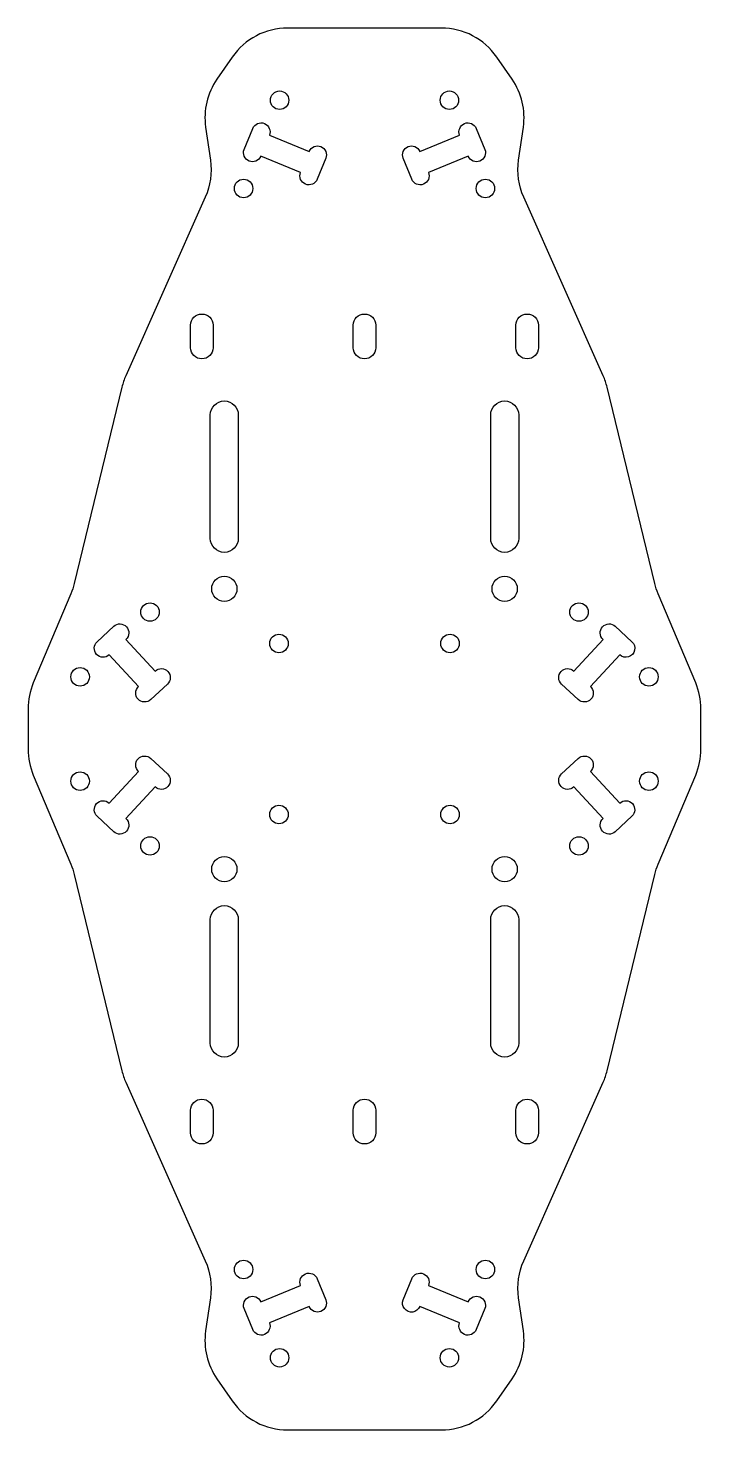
# Model space of a CAD drawing. Header units: millimetres. Extents: x -60 to 60, y -125 to 125.
import ezdxf

# ---------------------------------------------------------------- set-up
doc = ezdxf.new("R2010")
doc.units = ezdxf.units.MM
doc.layers.add('DECOUPE', color=7, linetype='Continuous')

msp = doc.modelspace()

# ---------------------------------------------------------------- linework, layer by layer
at = {"layer": 'DECOUPE'}
for points in [[(-26.32, -115.87), (-23.58, -119.83, 0.246109), (-13.71, -125), (13.71, -125, 0.246109), (23.58, -119.83), (26.32, -115.87, 0.189066), (28.33, -107.34), (27.49, -101.42, -0.140953), (28.4, -94.85), (42.56, -62.99, 0.044934), (43.26, -60.95), (51.77, -25.93, -0.04), (52.37, -24.11), (59.06, -8.23, 0.099962), (60, -3.58), (60, 3.58, 0.099962), (59.06, 8.23), (52.37, 24.11, -0.04), (51.77, 25.93), (43.26, 60.95, 0.044934), (42.56, 62.99), (28.4, 94.85, -0.140953), (27.49, 101.42), (28.33, 107.34, 0.189066), (26.32, 115.87), (23.58, 119.83, 0.246109), (13.71, 125), (-13.71, 125, 0.246109), (-23.58, 119.83), (-26.32, 115.87, 0.189066), (-28.33, 107.34), (-27.49, 101.42, -0.140953), (-28.4, 94.85), (-42.56, 62.99, 0.044934), (-43.26, 60.95), (-51.77, 25.93, -0.04), (-52.37, 24.11), (-59.06, 8.23, 0.099962), (-60, 3.58), (-60, -3.58, 0.099962), (-59.06, -8.23), (-52.37, -24.11, -0.04), (-51.77, -25.93), (-43.26, -60.95, 0.044934), (-42.56, -62.99), (-28.4, -94.85, -0.140953), (-27.49, -101.42), (-28.33, -107.34, 0.189066)], [(-8.43, 98.03, -1), (-11.39, 99.24), (-18.5, 102.14, -1), (-21.46, 103.35), (-19.93, 107.1, -1), (-16.97, 105.89), (-9.86, 102.99, -1), (-6.9, 101.78)], [(6.9, 101.78, -1), (9.86, 102.99), (16.97, 105.89, -1), (19.93, 107.1), (21.46, 103.35, -1), (18.5, 102.14), (11.39, 99.24, -1), (8.43, 98.03)], [(-27, 72), (-27, 68, -1), (-31, 68), (-31, 72, -1)], [(2, 72), (2, 68, -1), (-2, 68), (-2, 72, -1)], [(31, 72), (31, 68, -1), (27, 68), (27, 72, -1)], [(-22.5, 56), (-22.5, 34, -1), (-27.5, 34), (-27.5, 56, -1)], [(27.5, 56), (27.5, 34, -1), (22.5, 34), (22.5, 56, -1)], [(-38.12, 5.24, -1), (-40.29, 7.58), (-45.51, 13.22, -1), (-47.68, 15.57), (-44.71, 18.32, -1), (-42.54, 15.97), (-37.32, 10.34, -1), (-35.15, 7.99)], [(35.15, 7.99, -1), (37.32, 10.34), (42.54, 15.97, -1), (44.71, 18.32), (47.68, 15.57, -1), (45.51, 13.22), (40.29, 7.58, -1), (38.12, 5.24)], [(-35.15, -7.99, -1), (-37.32, -10.34), (-42.54, -15.97, -1), (-44.71, -18.32), (-47.68, -15.57, -1), (-45.51, -13.22), (-40.29, -7.58, -1), (-38.12, -5.24)], [(38.12, -5.24, -1), (40.29, -7.58), (45.51, -13.22, -1), (47.68, -15.57), (44.71, -18.32, -1), (42.54, -15.97), (37.32, -10.34, -1), (35.15, -7.99)], [(-22.5, -34), (-22.5, -56, -1), (-27.5, -56), (-27.5, -34, -1)], [(27.5, -34), (27.5, -56, -1), (22.5, -56), (22.5, -34, -1)], [(-27, -68), (-27, -72, -1), (-31, -72), (-31, -68, -1)], [(2, -68), (2, -72, -1), (-2, -72), (-2, -68, -1)], [(31, -68), (31, -72, -1), (27, -72), (27, -68, -1)], [(-6.9, -101.78, -1), (-9.86, -102.99), (-16.97, -105.89, -1), (-19.93, -107.1), (-21.46, -103.35, -1), (-18.5, -102.14), (-11.39, -99.24, -1), (-8.43, -98.03)], [(8.43, -98.03, -1), (11.39, -99.24), (18.5, -102.14, -1), (21.46, -103.35), (19.93, -107.1, -1), (16.97, -105.89), (9.86, -102.99, -1), (6.9, -101.78)]]:
    msp.add_lwpolyline(points, format="xyb", close=True, dxfattribs=at)
for centre, radius in [((-15.14, 112.13), 1.65), ((15.14, 112.13), 1.65), ((-21.56, 96.39), 1.65), ((21.56, 96.39), 1.65), ((-25, 25), 2.25), ((25, 25), 2.25), ((-38.24, 20.85), 1.65), ((38.24, 20.85), 1.65), ((-15.25, 15.25), 1.65), ((15.25, 15.25), 1.65), ((-50.71, 9.3), 1.65), ((50.71, 9.3), 1.65), ((-50.71, -9.3), 1.65), ((50.71, -9.3), 1.65), ((-15.25, -15.25), 1.65), ((15.25, -15.25), 1.65), ((-38.24, -20.85), 1.65), ((38.24, -20.85), 1.65), ((-25, -25), 2.25), ((25, -25), 2.25), ((-21.56, -96.39), 1.65), ((21.56, -96.39), 1.65), ((-15.14, -112.13), 1.65), ((15.14, -112.13), 1.65)]:
    msp.add_circle(centre, radius, dxfattribs=at)

doc.saveas('drawing.dxf')
